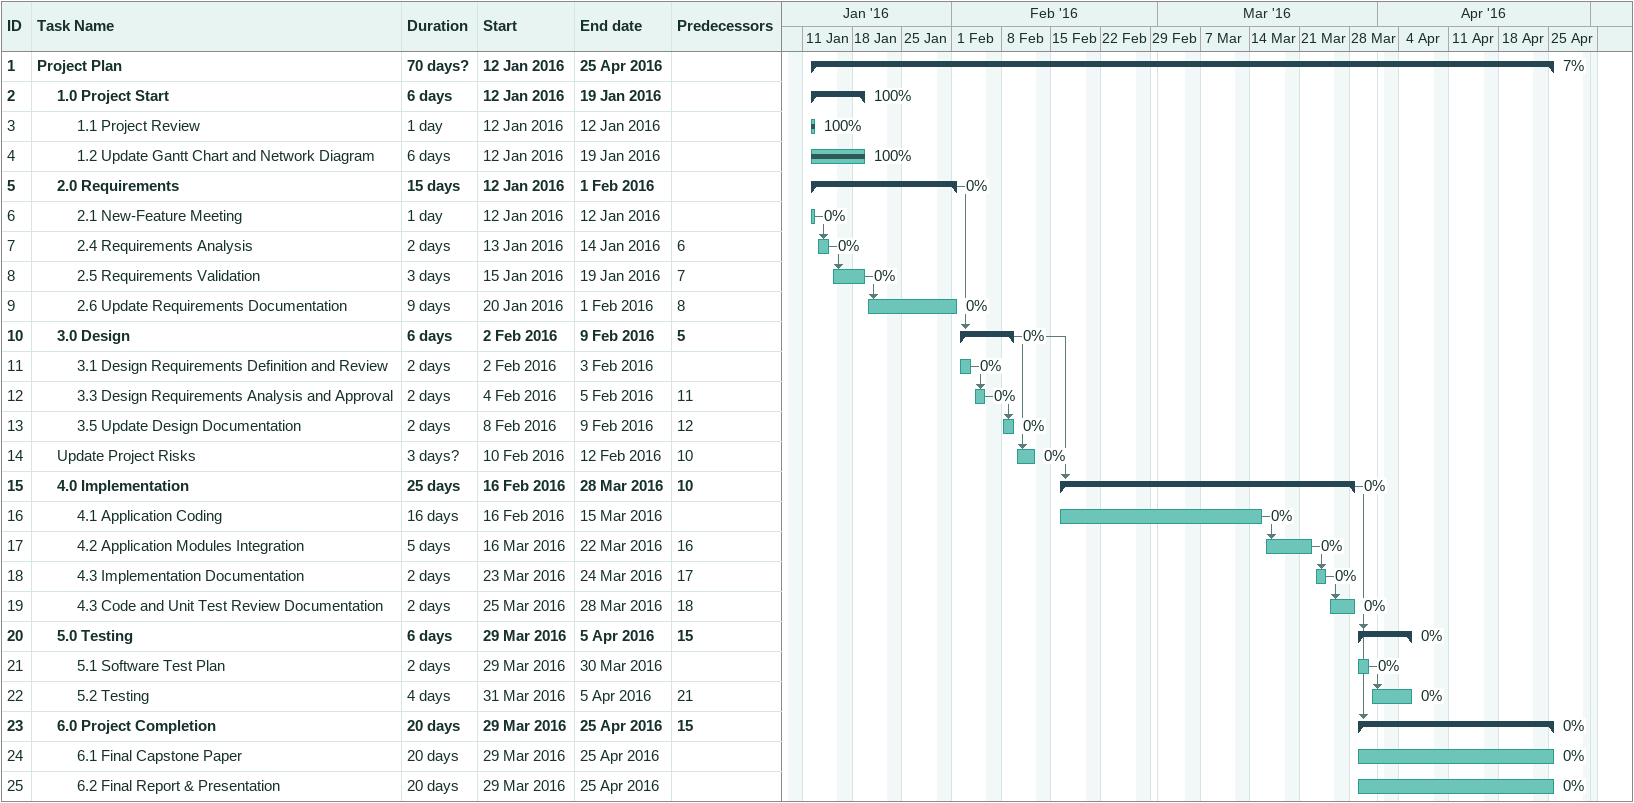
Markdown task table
| ID | Level | Task | Duration | Start | Finish | Predecessors | % complete |
|---|---|---|---|---|---|---|---|
| 1 | 1 | **Project Plan** | 70d? | 2016-01-12 | 2016-04-25 |  | 7 |
| 2 | 2 | **1.0 Project Start** | 6d | 2016-01-12 | 2016-01-19 |  | 100 |
| 3 | 3 | 1.1 Project Review | 1d | 2016-01-12 | 2016-01-12 |  | 100 |
| 4 | 3 | 1.2 Update Gantt Chart and Network Diagram | 6d | 2016-01-12 | 2016-01-19 |  | 100 |
| 5 | 2 | **2.0 Requirements** | 15d | 2016-01-12 | 2016-02-01 |  | 0 |
| 6 | 3 | 2.1 New-Feature Meeting | 1d | 2016-01-12 | 2016-01-12 |  | 0 |
| 7 | 3 | 2.4 Requirements Analysis | 2d | 2016-01-13 | 2016-01-14 | 6 | 0 |
| 8 | 3 | 2.5 Requirements Validation | 3d | 2016-01-15 | 2016-01-19 | 7 | 0 |
| 9 | 3 | 2.6 Update Requirements Documentation | 9d | 2016-01-20 | 2016-02-01 | 8 | 0 |
| 10 | 2 | **3.0 Design** | 6d | 2016-02-02 | 2016-02-09 | 5 | 0 |
| 11 | 3 | 3.1 Design Requirements Definition and Review | 2d | 2016-02-02 | 2016-02-03 |  | 0 |
| 12 | 3 | 3.3 Design Requirements Analysis and Approval | 2d | 2016-02-04 | 2016-02-05 | 11 | 0 |
| 13 | 3 | 3.5 Update Design Documentation | 2d | 2016-02-08 | 2016-02-09 | 12 | 0 |
| 14 | 2 | Update Project Risks | 3d? | 2016-02-10 | 2016-02-12 | 10 | 0 |
| 15 | 2 | **4.0 Implementation** | 25d | 2016-02-16 | 2016-03-28 | 10 | 0 |
| 16 | 3 | 4.1 Application Coding | 16d | 2016-02-16 | 2016-03-15 |  | 0 |
| 17 | 3 | 4.2 Application Modules Integration | 5d | 2016-03-16 | 2016-03-22 | 16 | 0 |
| 18 | 3 | 4.3 Implementation Documentation | 2d | 2016-03-23 | 2016-03-24 | 17 | 0 |
| 19 | 3 | 4.3 Code and Unit Test Review Documentation | 2d | 2016-03-25 | 2016-03-28 | 18 | 0 |
| 20 | 2 | **5.0 Testing** | 6d | 2016-03-29 | 2016-04-05 | 15 | 0 |
| 21 | 3 | 5.1 Software Test Plan | 2d | 2016-03-29 | 2016-03-30 |  | 0 |
| 22 | 3 | 5.2 Testing | 4d | 2016-03-31 | 2016-04-05 | 21 | 0 |
| 23 | 2 | **6.0 Project Completion** | 20d | 2016-03-29 | 2016-04-25 | 15 | 0 |
| 24 | 3 | 6.1 Final Capstone Paper | 20d | 2016-03-29 | 2016-04-25 |  | 0 |
| 25 | 3 | 6.2 Final Report & Presentation | 20d | 2016-03-29 | 2016-04-25 |  | 0 |
